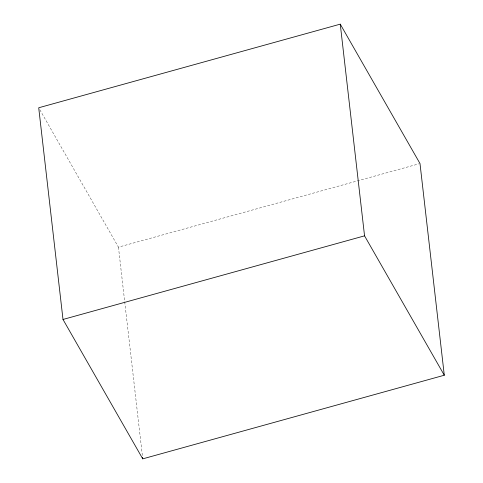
<?xml version="1.0" encoding="UTF-8"?>
<svg xmlns="http://www.w3.org/2000/svg" width="483" height="483" viewBox="0 0 483 483"><rect width="100%" height="100%" fill="white"/><g stroke="black" fill="none" stroke-linecap="round" stroke-linejoin="round"><path stroke-width="0.36" stroke-dasharray="2.42 1.81" d="M39.835 109.732L118.45 247.157L419.268 163.743M118.45 247.157L124.632 301.018M124.717 301.766L142.576 457.353"/><path stroke-width="0.72" d="M340.255 24.15L38.712 107.769L63.001 319.462L142.745 458.85L444.288 375.231L419.999 163.538L340.255 24.15L364.55 235.843L444.288 375.231M63.001 319.462L364.55 235.843M142.576 457.353L142.745 458.85"/></g></svg>
